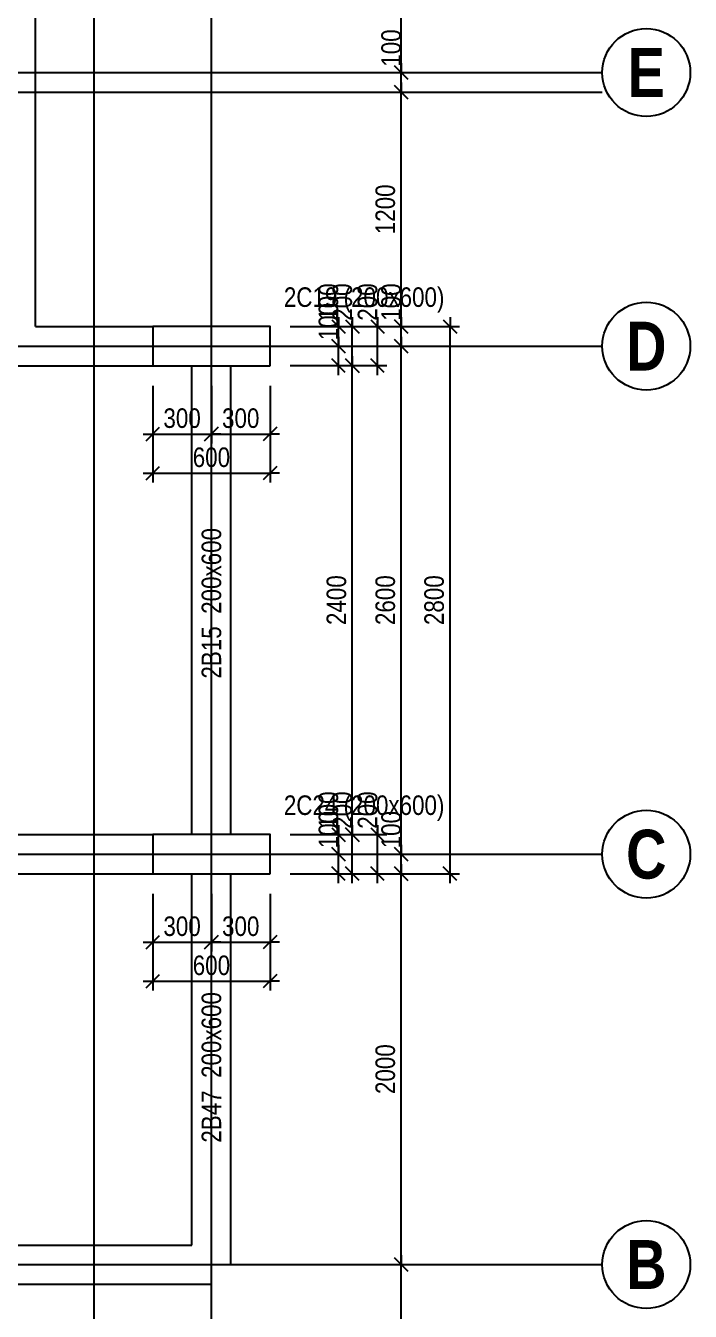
# Model space of a CAD drawing. Extents: x 0 to 206258, y -403073 to 0.
# Drawn here: x 91884 to 95284, y -35231 to -28652 of the extents above; entities that cross this region are included whole.
import ezdxf
from ezdxf.enums import TextEntityAlignment as Align
from ezdxf.lldxf.tags import DXFTag

# ---------------------------------------------------------------- set-up
doc = ezdxf.new("R2010")
doc.units = 0
doc.header["$LTSCALE"] = 1000
for name, color, linetype in [('Axis Circle(Dir 1)', 150, 'Continuous'), ('Axis Label(Dir 1)', 7, 'Continuous'), ('Axis Line(Dir 1)', 8, 'CENTER2'), ('Axis Line(Dir 2)', 150, 'CENTER2'), ('Column Line', 7, 'Continuous'), ('Dimension Line', 5, 'Continuous')]:
    doc.layers.add(name, color=color, linetype=linetype)
for name, color, linetype, true_color in [('Beam Label', 159, 'Continuous', 0x35424f), ('Beam Line', 159, 'HIDDEN2', 0x35424f), ('Column Label', 159, 'Continuous', 0x35424f), ('Ghost Axis Line', 254, 'Continuous', 0xbebebe)]:
    doc.layers.add(name, color=color, linetype=linetype, true_color=true_color)
doc.styles.add('Axis Label(Dir 1)', font='ARIALNB.TTF', dxfattribs={"height": 250})
doc.styles.add('Beam Label', font='ARIALN.TTF', dxfattribs={"height": 100})
doc.styles.add('Column Label', font='ARIALN.TTF', dxfattribs={"height": 100})
doc.styles.add('Dimension Text', font='ARIALN.TTF', dxfattribs={"height": 100})
tags = doc.linetypes.add('CENTER2', pattern=[1.125, 0.75, -0.125, 0.125, -0.125]).pattern_tags.tags
tags[10:11] = [DXFTag(74, 4), DXFTag(75, 0), DXFTag(340, '0'), DXFTag(46, 0.0), DXFTag(50, 0.0), DXFTag(44, 0.0), DXFTag(45, 0.0)]
tags[8:9] = [DXFTag(74, 4), DXFTag(75, 0), DXFTag(340, '0'), DXFTag(46, 0.0), DXFTag(50, 0.0), DXFTag(44, 0.0), DXFTag(45, 0.0)]
tags[6:7] = [DXFTag(74, 4), DXFTag(75, 0), DXFTag(340, '0'), DXFTag(46, 0.0), DXFTag(50, 0.0), DXFTag(44, 0.0), DXFTag(45, 0.0)]
tags[4:5] = [DXFTag(74, 4), DXFTag(75, 0), DXFTag(340, '0'), DXFTag(46, 0.0), DXFTag(50, 0.0), DXFTag(44, 0.0), DXFTag(45, 0.0)]
tags = doc.linetypes.add('HIDDEN2', pattern=[0.1875, 0.125, -0.0625]).pattern_tags.tags
tags[6:7] = [DXFTag(74, 4), DXFTag(75, 0), DXFTag(340, '0'), DXFTag(46, 0.0), DXFTag(50, 0.0), DXFTag(44, 0.0), DXFTag(45, 0.0)]
tags[4:5] = [DXFTag(74, 4), DXFTag(75, 0), DXFTag(340, '0'), DXFTag(46, 0.0), DXFTag(50, 0.0), DXFTag(44, 0.0), DXFTag(45, 0.0)]
doc.dimstyles.get("Standard").update_dxf_attribs({"dimtxt": 100, "dimasz": 30, "dimexe": 48.3, "dimexo": 103.5, "dimgap": 30, "dimtad": 1, "dimtoh": 1, "dimdec": 1, "dimdsep": 46, "dimtxsty": 'Dimension Text', "dimblk": 'PCDIM_TICK', "dimcen": 0.09, "dimclrd": 5, "dimclre": 5, "dimclrt": 5, "dimadec": 1, "dimazin": 0, "dimtp": 1, "dimtm": 1, "dimtfac": 1, "dimtdec": 4, "dimtofl": 0, "dimtmove": 0, "dimatfit": 3, "dimfxl": 1, "dimtolj": 1, "dimtzin": 0, "dimarcsym": 0})

# ---------------------------------------------------------------- blocks, each defined once
blk = doc.blocks.new('PCDIM_TICK')
at = {"layer": 'Dimension Line', "color": 0, "transparency": 33554687}
for p, q in [((1.15, 1.15), (-1.15, -1.15)), ((1.61, 0), (0, 0))]:
    blk.add_line(p, q, dxfattribs=at)
blk = doc.blocks.new('*U708')
at = {"layer": 'Dimension Line', "color": 5, "true_color": 0x0000ff, "transparency": 16777216}
for p, q in [((92534.3, -30495.7), (92534.3, -30790.5)), ((92834.3, -30495.7), (92834.3, -30790.5)), ((92534.3, -30742.2), (92834.3, -30742.2))]:
    blk.add_line(p, q, dxfattribs=at)
at = {"layer": 'Dimension Line', "color": 5, "true_color": 0x0000ff, "transparency": 16777216, "xscale": 30, "yscale": 30, "rotation": 180.0000000000004}
blk.add_blockref('PCDIM_TICK', (92534.3, -30742.2), dxfattribs=at)
at = {"layer": 'Dimension Line', "color": 5, "true_color": 0x0000ff, "transparency": 16777216, "xscale": 30, "yscale": 30}
blk.add_blockref('PCDIM_TICK', (92834.3, -30742.2), dxfattribs=at)
at = {"layer": 'Dimension Line', "color": 5, "true_color": 0x0000ff, "transparency": 16777216, "insert": (92684.3, -30712.2), "char_height": 100, "width": 181.501, "attachment_point": 8, "style": 'Dimension Text'}
blk.add_mtext('300', dxfattribs=at)
blk = doc.blocks.new('*U709')
at = {"layer": 'Dimension Line', "color": 5, "true_color": 0x0000ff, "transparency": 16777216}
for p, q in [((92834.3, -30495.7), (92834.3, -30790.5)), ((93134.3, -30495.7), (93134.3, -30790.5)), ((92834.3, -30742.2), (93134.3, -30742.2))]:
    blk.add_line(p, q, dxfattribs=at)
at = {"layer": 'Dimension Line', "color": 5, "true_color": 0x0000ff, "transparency": 16777216, "xscale": 30, "yscale": 30, "rotation": 180.0000000000004}
blk.add_blockref('PCDIM_TICK', (92834.3, -30742.2), dxfattribs=at)
at = {"layer": 'Dimension Line', "color": 5, "true_color": 0x0000ff, "transparency": 16777216, "xscale": 30, "yscale": 30}
blk.add_blockref('PCDIM_TICK', (93134.3, -30742.2), dxfattribs=at)
at = {"layer": 'Dimension Line', "color": 5, "true_color": 0x0000ff, "transparency": 16777216, "insert": (92984.3, -30712.2), "char_height": 100, "width": 181.501, "attachment_point": 8, "style": 'Dimension Text'}
blk.add_mtext('300', dxfattribs=at)
blk = doc.blocks.new('*U710')
at = {"layer": 'Dimension Line', "color": 5, "true_color": 0x0000ff, "transparency": 16777216}
for p, q in [((92534.3, -30495.7), (92534.3, -30990.5)), ((93134.3, -30495.7), (93134.3, -30990.5)), ((92534.3, -30942.2), (93134.3, -30942.2))]:
    blk.add_line(p, q, dxfattribs=at)
at = {"layer": 'Dimension Line', "color": 5, "true_color": 0x0000ff, "transparency": 16777216, "xscale": 30, "yscale": 30, "rotation": 180.0000000000004}
blk.add_blockref('PCDIM_TICK', (92534.3, -30942.2), dxfattribs=at)
at = {"layer": 'Dimension Line', "color": 5, "true_color": 0x0000ff, "transparency": 16777216, "xscale": 30, "yscale": 30}
blk.add_blockref('PCDIM_TICK', (93134.3, -30942.2), dxfattribs=at)
at = {"layer": 'Dimension Line', "color": 5, "true_color": 0x0000ff, "transparency": 16777216, "insert": (92834.3, -30912.2), "char_height": 100, "width": 181.97, "attachment_point": 8, "style": 'Dimension Text'}
blk.add_mtext('600', dxfattribs=at)
blk = doc.blocks.new('*U711')
at = {"layer": 'Dimension Line', "color": 5, "true_color": 0x0000ff, "transparency": 16777216}
for p, q in [((93484.3, -30292.2), (93484.3, -30262.2)), ((93237.8, -30292.2), (93532.6, -30292.2)), ((93484.3, -30392.2), (93484.3, -30292.2)), ((93237.8, -30392.2), (93532.6, -30392.2))]:
    blk.add_line(p, q, dxfattribs=at)
at = {"layer": 'Dimension Line', "color": 5, "true_color": 0x0000ff, "transparency": 16777216, "xscale": 30, "yscale": 30}
for p, rotation in [((93484.3, -30292.2), 89.99999999999447), ((93484.3, -30392.2), 269.9999999999834)]:
    blk.add_blockref('PCDIM_TICK', p, dxfattribs=dict(at, rotation=rotation))
at = {"layer": 'Dimension Line', "color": 5, "true_color": 0x0000ff, "transparency": 16777216, "insert": (93484.3, -30262.2), "char_height": 100, "width": 173.928, "attachment_point": 7, "rotation": 90, "style": 'Dimension Text'}
blk.add_mtext('100', dxfattribs=at)
blk = doc.blocks.new('*U712')
at = {"layer": 'Dimension Line', "color": 5, "true_color": 0x0000ff, "transparency": 16777216}
for p, q in [((93237.8, -30192.2), (93532.6, -30192.2)), ((93484.3, -30192.2), (93484.3, -30162.2)), ((93484.3, -30292.2), (93484.3, -30192.2)), ((93237.8, -30292.2), (93532.6, -30292.2))]:
    blk.add_line(p, q, dxfattribs=at)
at = {"layer": 'Dimension Line', "color": 5, "true_color": 0x0000ff, "transparency": 16777216, "xscale": 30, "yscale": 30}
for p, rotation in [((93484.3, -30192.2), 89.99999999999447), ((93484.3, -30292.2), 269.9999999999834)]:
    blk.add_blockref('PCDIM_TICK', p, dxfattribs=dict(at, rotation=rotation))
at = {"layer": 'Dimension Line', "color": 5, "true_color": 0x0000ff, "transparency": 16777216, "insert": (93484.3, -30162.2), "char_height": 100, "width": 173.928, "attachment_point": 7, "rotation": 90, "style": 'Dimension Text'}
blk.add_mtext('100', dxfattribs=at)
blk = doc.blocks.new('*U713')
at = {"layer": 'Dimension Line', "color": 5, "true_color": 0x0000ff, "transparency": 16777216}
for p, q in [((93237.8, -30192.2), (93732.6, -30192.2)), ((93684.3, -30192.2), (93684.3, -30162.2)), ((93684.3, -30392.2), (93684.3, -30192.2)), ((93237.8, -30392.2), (93732.6, -30392.2))]:
    blk.add_line(p, q, dxfattribs=at)
at = {"layer": 'Dimension Line', "color": 5, "true_color": 0x0000ff, "transparency": 16777216, "xscale": 30, "yscale": 30}
for p, rotation in [((93684.3, -30192.2), 89.99999999999447), ((93684.3, -30392.2), 269.9999999999834)]:
    blk.add_blockref('PCDIM_TICK', p, dxfattribs=dict(at, rotation=rotation))
at = {"layer": 'Dimension Line', "color": 5, "true_color": 0x0000ff, "transparency": 16777216, "insert": (93684.3, -30162.2), "char_height": 100, "width": 182.775, "attachment_point": 7, "rotation": 90, "style": 'Dimension Text'}
blk.add_mtext('200', dxfattribs=at)
blk = doc.blocks.new('*U732')
at = {"layer": 'Dimension Line', "color": 5, "true_color": 0x0000ff, "transparency": 16777216}
for p, q in [((92534.3, -33095.7), (92534.3, -33390.5)), ((92834.3, -33095.7), (92834.3, -33390.5)), ((92534.3, -33342.2), (92834.3, -33342.2))]:
    blk.add_line(p, q, dxfattribs=at)
at = {"layer": 'Dimension Line', "color": 5, "true_color": 0x0000ff, "transparency": 16777216, "xscale": 30, "yscale": 30, "rotation": 180.0000000000004}
blk.add_blockref('PCDIM_TICK', (92534.3, -33342.2), dxfattribs=at)
at = {"layer": 'Dimension Line', "color": 5, "true_color": 0x0000ff, "transparency": 16777216, "xscale": 30, "yscale": 30}
blk.add_blockref('PCDIM_TICK', (92834.3, -33342.2), dxfattribs=at)
at = {"layer": 'Dimension Line', "color": 5, "true_color": 0x0000ff, "transparency": 16777216, "insert": (92684.3, -33312.2), "char_height": 100, "width": 181.501, "attachment_point": 8, "style": 'Dimension Text'}
blk.add_mtext('300', dxfattribs=at)
blk = doc.blocks.new('*U733')
at = {"layer": 'Dimension Line', "color": 5, "true_color": 0x0000ff, "transparency": 16777216}
for p, q in [((92834.3, -33095.7), (92834.3, -33390.5)), ((93134.3, -33095.7), (93134.3, -33390.5)), ((92834.3, -33342.2), (93134.3, -33342.2))]:
    blk.add_line(p, q, dxfattribs=at)
at = {"layer": 'Dimension Line', "color": 5, "true_color": 0x0000ff, "transparency": 16777216, "xscale": 30, "yscale": 30, "rotation": 180.0000000000004}
blk.add_blockref('PCDIM_TICK', (92834.3, -33342.2), dxfattribs=at)
at = {"layer": 'Dimension Line', "color": 5, "true_color": 0x0000ff, "transparency": 16777216, "xscale": 30, "yscale": 30}
blk.add_blockref('PCDIM_TICK', (93134.3, -33342.2), dxfattribs=at)
at = {"layer": 'Dimension Line', "color": 5, "true_color": 0x0000ff, "transparency": 16777216, "insert": (92984.3, -33312.2), "char_height": 100, "width": 181.501, "attachment_point": 8, "style": 'Dimension Text'}
blk.add_mtext('300', dxfattribs=at)
blk = doc.blocks.new('*U734')
at = {"layer": 'Dimension Line', "color": 5, "true_color": 0x0000ff, "transparency": 16777216}
for p, q in [((92534.3, -33095.7), (92534.3, -33590.5)), ((93134.3, -33095.7), (93134.3, -33590.5)), ((92534.3, -33542.2), (93134.3, -33542.2))]:
    blk.add_line(p, q, dxfattribs=at)
at = {"layer": 'Dimension Line', "color": 5, "true_color": 0x0000ff, "transparency": 16777216, "xscale": 30, "yscale": 30, "rotation": 180.0000000000004}
blk.add_blockref('PCDIM_TICK', (92534.3, -33542.2), dxfattribs=at)
at = {"layer": 'Dimension Line', "color": 5, "true_color": 0x0000ff, "transparency": 16777216, "xscale": 30, "yscale": 30}
blk.add_blockref('PCDIM_TICK', (93134.3, -33542.2), dxfattribs=at)
at = {"layer": 'Dimension Line', "color": 5, "true_color": 0x0000ff, "transparency": 16777216, "insert": (92834.3, -33512.2), "char_height": 100, "width": 181.97, "attachment_point": 8, "style": 'Dimension Text'}
blk.add_mtext('600', dxfattribs=at)
blk = doc.blocks.new('*U735')
at = {"layer": 'Dimension Line', "color": 5, "true_color": 0x0000ff, "transparency": 16777216}
for p, q in [((93237.8, -32892.2), (93532.6, -32892.2)), ((93484.3, -32892.2), (93484.3, -32862.2)), ((93484.3, -32992.2), (93484.3, -32892.2)), ((93237.8, -32992.2), (93532.6, -32992.2))]:
    blk.add_line(p, q, dxfattribs=at)
at = {"layer": 'Dimension Line', "color": 5, "true_color": 0x0000ff, "transparency": 16777216, "xscale": 30, "yscale": 30}
for p, rotation in [((93484.3, -32892.2), 89.99999999999447), ((93484.3, -32992.2), 269.9999999999834)]:
    blk.add_blockref('PCDIM_TICK', p, dxfattribs=dict(at, rotation=rotation))
at = {"layer": 'Dimension Line', "color": 5, "true_color": 0x0000ff, "transparency": 16777216, "insert": (93484.3, -32862.2), "char_height": 100, "width": 173.928, "attachment_point": 7, "rotation": 90, "style": 'Dimension Text'}
blk.add_mtext('100', dxfattribs=at)
blk = doc.blocks.new('*U736')
at = {"layer": 'Dimension Line', "color": 5, "true_color": 0x0000ff, "transparency": 16777216}
for p, q in [((93484.3, -32792.2), (93484.3, -32762.2)), ((93237.8, -32792.2), (93532.6, -32792.2)), ((93484.3, -32892.2), (93484.3, -32792.2)), ((93237.8, -32892.2), (93532.6, -32892.2))]:
    blk.add_line(p, q, dxfattribs=at)
at = {"layer": 'Dimension Line', "color": 5, "true_color": 0x0000ff, "transparency": 16777216, "xscale": 30, "yscale": 30}
for p, rotation in [((93484.3, -32792.2), 89.99999999999447), ((93484.3, -32892.2), 269.9999999999834)]:
    blk.add_blockref('PCDIM_TICK', p, dxfattribs=dict(at, rotation=rotation))
at = {"layer": 'Dimension Line', "color": 5, "true_color": 0x0000ff, "transparency": 16777216, "insert": (93484.3, -32762.2), "char_height": 100, "width": 173.928, "attachment_point": 7, "rotation": 90, "style": 'Dimension Text'}
blk.add_mtext('100', dxfattribs=at)
blk = doc.blocks.new('*U737')
at = {"layer": 'Dimension Line', "color": 5, "true_color": 0x0000ff, "transparency": 16777216}
for p, q in [((93684.3, -32792.2), (93684.3, -32762.2)), ((93237.8, -32792.2), (93732.6, -32792.2)), ((93684.3, -32992.2), (93684.3, -32792.2)), ((93237.8, -32992.2), (93732.6, -32992.2))]:
    blk.add_line(p, q, dxfattribs=at)
at = {"layer": 'Dimension Line', "color": 5, "true_color": 0x0000ff, "transparency": 16777216, "xscale": 30, "yscale": 30}
for p, rotation in [((93684.3, -32792.2), 89.99999999999447), ((93684.3, -32992.2), 269.9999999999834)]:
    blk.add_blockref('PCDIM_TICK', p, dxfattribs=dict(at, rotation=rotation))
at = {"layer": 'Dimension Line', "color": 5, "true_color": 0x0000ff, "transparency": 16777216, "insert": (93684.3, -32762.2), "char_height": 100, "width": 182.775, "attachment_point": 7, "rotation": 90, "style": 'Dimension Text'}
blk.add_mtext('200', dxfattribs=at)
blk = doc.blocks.new('*U787')
at = {"layer": 'Dimension Line', "color": 5, "true_color": 0x0000ff, "transparency": 16777216}
for p, q in [((93555, -32792.2), (93555, -32762.2)), ((93308.5, -32792.2), (93603.3, -32792.2)), ((93555, -32992.2), (93555, -32792.2)), ((93308.5, -32992.2), (93603.3, -32992.2))]:
    blk.add_line(p, q, dxfattribs=at)
at = {"layer": 'Dimension Line', "color": 5, "true_color": 0x0000ff, "transparency": 16777216, "xscale": 30, "yscale": 30}
for p, rotation in [((93555, -32792.2), 89.99999999999447), ((93555, -32992.2), 269.9999999999834)]:
    blk.add_blockref('PCDIM_TICK', p, dxfattribs=dict(at, rotation=rotation))
at = {"layer": 'Dimension Line', "color": 5, "true_color": 0x0000ff, "transparency": 16777216, "insert": (93555, -32762.2), "char_height": 100, "width": 182.775, "attachment_point": 7, "rotation": 90, "style": 'Dimension Text'}
blk.add_mtext('200', dxfattribs=at)
blk = doc.blocks.new('*U788')
at = {"layer": 'Dimension Line', "color": 5, "true_color": 0x0000ff, "transparency": 16777216}
for p, q in [((93308.5, -30392.2), (93603.3, -30392.2)), ((93555, -32792.2), (93555, -30392.2)), ((93308.5, -32792.2), (93603.3, -32792.2))]:
    blk.add_line(p, q, dxfattribs=at)
at = {"layer": 'Dimension Line', "color": 5, "true_color": 0x0000ff, "transparency": 16777216, "xscale": 30, "yscale": 30}
for p, rotation in [((93555, -30392.2), 89.99999999999447), ((93555, -32792.2), 269.9999999999834)]:
    blk.add_blockref('PCDIM_TICK', p, dxfattribs=dict(at, rotation=rotation))
at = {"layer": 'Dimension Line', "color": 5, "true_color": 0x0000ff, "transparency": 16777216, "insert": (93525, -31592.2), "char_height": 100, "width": 247.252, "attachment_point": 8, "rotation": 90, "style": 'Dimension Text'}
blk.add_mtext('2400', dxfattribs=at)
blk = doc.blocks.new('*U789')
at = {"layer": 'Dimension Line', "color": 5, "true_color": 0x0000ff, "transparency": 16777216}
for p, q in [((93308.5, -30192.2), (93603.3, -30192.2)), ((93555, -30192.2), (93555, -30162.2)), ((93555, -30392.2), (93555, -30192.2)), ((93308.5, -30392.2), (93603.3, -30392.2))]:
    blk.add_line(p, q, dxfattribs=at)
at = {"layer": 'Dimension Line', "color": 5, "true_color": 0x0000ff, "transparency": 16777216, "xscale": 30, "yscale": 30}
for p, rotation in [((93555, -30192.2), 89.99999999999447), ((93555, -30392.2), 269.9999999999834)]:
    blk.add_blockref('PCDIM_TICK', p, dxfattribs=dict(at, rotation=rotation))
at = {"layer": 'Dimension Line', "color": 5, "true_color": 0x0000ff, "transparency": 16777216, "insert": (93555, -30162.2), "char_height": 100, "width": 182.775, "attachment_point": 7, "rotation": 90, "style": 'Dimension Text'}
blk.add_mtext('200', dxfattribs=at)
blk = doc.blocks.new('*U790')
at = {"layer": 'Dimension Line', "color": 5, "true_color": 0x0000ff, "transparency": 16777216}
for p, q in [((93308.5, -34992.2), (93853.3, -34992.2)), ((93805, -36092.2), (93805, -34992.2)), ((93308.5, -36092.2), (93853.3, -36092.2))]:
    blk.add_line(p, q, dxfattribs=at)
at = {"layer": 'Dimension Line', "color": 5, "true_color": 0x0000ff, "transparency": 16777216, "xscale": 30, "yscale": 30}
for p, rotation in [((93805, -34992.2), 89.99999999999447), ((93805, -36092.2), 269.9999999999834)]:
    blk.add_blockref('PCDIM_TICK', p, dxfattribs=dict(at, rotation=rotation))
at = {"layer": 'Dimension Line', "color": 5, "true_color": 0x0000ff, "transparency": 16777216, "insert": (93775, -35542.2), "char_height": 100, "width": 238.405, "attachment_point": 8, "rotation": 90, "style": 'Dimension Text'}
blk.add_mtext('1100', dxfattribs=at)
blk = doc.blocks.new('*U791')
at = {"layer": 'Dimension Line', "color": 5, "true_color": 0x0000ff, "transparency": 16777216}
for p, q in [((93308.5, -32992.2), (93853.3, -32992.2)), ((93805, -34992.2), (93805, -32992.2)), ((93308.5, -34992.2), (93853.3, -34992.2))]:
    blk.add_line(p, q, dxfattribs=at)
at = {"layer": 'Dimension Line', "color": 5, "true_color": 0x0000ff, "transparency": 16777216, "xscale": 30, "yscale": 30}
for p, rotation in [((93805, -32992.2), 89.99999999999447), ((93805, -34992.2), 269.9999999999834)]:
    blk.add_blockref('PCDIM_TICK', p, dxfattribs=dict(at, rotation=rotation))
at = {"layer": 'Dimension Line', "color": 5, "true_color": 0x0000ff, "transparency": 16777216, "insert": (93775, -33992.2), "char_height": 100, "width": 247.252, "attachment_point": 8, "rotation": 90, "style": 'Dimension Text'}
blk.add_mtext('2000', dxfattribs=at)
blk = doc.blocks.new('*U792')
at = {"layer": 'Dimension Line', "color": 5, "true_color": 0x0000ff, "transparency": 16777216}
for p, q in [((93308.5, -32892.2), (93853.3, -32892.2)), ((93805, -32892.2), (93805, -32862.2)), ((93805, -32992.2), (93805, -32892.2)), ((93308.5, -32992.2), (93853.3, -32992.2))]:
    blk.add_line(p, q, dxfattribs=at)
at = {"layer": 'Dimension Line', "color": 5, "true_color": 0x0000ff, "transparency": 16777216, "xscale": 30, "yscale": 30}
for p, rotation in [((93805, -32892.2), 89.99999999999447), ((93805, -32992.2), 269.9999999999834)]:
    blk.add_blockref('PCDIM_TICK', p, dxfattribs=dict(at, rotation=rotation))
at = {"layer": 'Dimension Line', "color": 5, "true_color": 0x0000ff, "transparency": 16777216, "insert": (93805, -32862.2), "char_height": 100, "width": 173.928, "attachment_point": 7, "rotation": 90, "style": 'Dimension Text'}
blk.add_mtext('100', dxfattribs=at)
blk = doc.blocks.new('*U793')
at = {"layer": 'Dimension Line', "color": 5, "true_color": 0x0000ff, "transparency": 16777216}
for p, q in [((93308.5, -30292.2), (93853.3, -30292.2)), ((93805, -32892.2), (93805, -30292.2)), ((93308.5, -32892.2), (93853.3, -32892.2))]:
    blk.add_line(p, q, dxfattribs=at)
at = {"layer": 'Dimension Line', "color": 5, "true_color": 0x0000ff, "transparency": 16777216, "xscale": 30, "yscale": 30}
for p, rotation in [((93805, -30292.2), 89.99999999999447), ((93805, -32892.2), 269.9999999999834)]:
    blk.add_blockref('PCDIM_TICK', p, dxfattribs=dict(at, rotation=rotation))
at = {"layer": 'Dimension Line', "color": 5, "true_color": 0x0000ff, "transparency": 16777216, "insert": (93775, -31592.2), "char_height": 100, "width": 247.252, "attachment_point": 8, "rotation": 90, "style": 'Dimension Text'}
blk.add_mtext('2600', dxfattribs=at)
blk = doc.blocks.new('*U794')
at = {"layer": 'Dimension Line', "color": 5, "true_color": 0x0000ff, "transparency": 16777216}
for p, q in [((93308.5, -30192.2), (93853.3, -30192.2)), ((93805, -30192.2), (93805, -30162.2)), ((93805, -30292.2), (93805, -30192.2)), ((93308.5, -30292.2), (93853.3, -30292.2))]:
    blk.add_line(p, q, dxfattribs=at)
at = {"layer": 'Dimension Line', "color": 5, "true_color": 0x0000ff, "transparency": 16777216, "xscale": 30, "yscale": 30}
for p, rotation in [((93805, -30192.2), 89.99999999999447), ((93805, -30292.2), 269.9999999999834)]:
    blk.add_blockref('PCDIM_TICK', p, dxfattribs=dict(at, rotation=rotation))
at = {"layer": 'Dimension Line', "color": 5, "true_color": 0x0000ff, "transparency": 16777216, "insert": (93805, -30162.2), "char_height": 100, "width": 173.928, "attachment_point": 7, "rotation": 90, "style": 'Dimension Text'}
blk.add_mtext('100', dxfattribs=at)
blk = doc.blocks.new('*U795')
at = {"layer": 'Dimension Line', "color": 5, "true_color": 0x0000ff, "transparency": 16777216}
for p, q in [((93308.5, -28992.2), (93853.3, -28992.2)), ((93805, -30192.2), (93805, -28992.2)), ((93308.5, -30192.2), (93853.3, -30192.2))]:
    blk.add_line(p, q, dxfattribs=at)
at = {"layer": 'Dimension Line', "color": 5, "true_color": 0x0000ff, "transparency": 16777216, "xscale": 30, "yscale": 30}
for p, rotation in [((93805, -28992.2), 89.99999999999447), ((93805, -30192.2), 269.9999999999834)]:
    blk.add_blockref('PCDIM_TICK', p, dxfattribs=dict(at, rotation=rotation))
at = {"layer": 'Dimension Line', "color": 5, "true_color": 0x0000ff, "transparency": 16777216, "insert": (93775, -29592.2), "char_height": 100, "width": 238.405, "attachment_point": 8, "rotation": 90, "style": 'Dimension Text'}
blk.add_mtext('1200', dxfattribs=at)
blk = doc.blocks.new('*U796')
at = {"layer": 'Dimension Line', "color": 5, "true_color": 0x0000ff, "transparency": 16777216}
for p, q in [((93805, -28892.2), (93805, -28862.2)), ((93308.5, -28892.2), (93853.3, -28892.2)), ((93805, -28992.2), (93805, -28892.2)), ((93308.5, -28992.2), (93853.3, -28992.2))]:
    blk.add_line(p, q, dxfattribs=at)
at = {"layer": 'Dimension Line', "color": 5, "true_color": 0x0000ff, "transparency": 16777216, "xscale": 30, "yscale": 30}
for p, rotation in [((93805, -28892.2), 89.99999999999447), ((93805, -28992.2), 269.9999999999834)]:
    blk.add_blockref('PCDIM_TICK', p, dxfattribs=dict(at, rotation=rotation))
at = {"layer": 'Dimension Line', "color": 5, "true_color": 0x0000ff, "transparency": 16777216, "insert": (93805, -28862.2), "char_height": 100, "width": 173.928, "attachment_point": 7, "rotation": 90, "style": 'Dimension Text'}
blk.add_mtext('100', dxfattribs=at)
blk = doc.blocks.new('*U797')
at = {"layer": 'Dimension Line', "color": 5, "true_color": 0x0000ff, "transparency": 16777216}
for p, q in [((93308.5, -26692.2), (93853.3, -26692.2)), ((93805, -28892.2), (93805, -26692.2)), ((93308.5, -28892.2), (93853.3, -28892.2))]:
    blk.add_line(p, q, dxfattribs=at)
at = {"layer": 'Dimension Line', "color": 5, "true_color": 0x0000ff, "transparency": 16777216, "xscale": 30, "yscale": 30}
for p, rotation in [((93805, -26692.2), 89.99999999999447), ((93805, -28892.2), 269.9999999999834)]:
    blk.add_blockref('PCDIM_TICK', p, dxfattribs=dict(at, rotation=rotation))
at = {"layer": 'Dimension Line', "color": 5, "true_color": 0x0000ff, "transparency": 16777216, "insert": (93775, -27792.2), "char_height": 100, "width": 247.252, "attachment_point": 8, "rotation": 90, "style": 'Dimension Text'}
blk.add_mtext('2200', dxfattribs=at)
blk = doc.blocks.new('*U805')
at = {"layer": 'Dimension Line', "color": 5, "true_color": 0x0000ff, "transparency": 16777216}
for p, q in [((93308.5, -30192.2), (94103.3, -30192.2)), ((94055, -32992.2), (94055, -30192.2)), ((93308.5, -32992.2), (94103.3, -32992.2))]:
    blk.add_line(p, q, dxfattribs=at)
at = {"layer": 'Dimension Line', "color": 5, "true_color": 0x0000ff, "transparency": 16777216, "xscale": 30, "yscale": 30}
for p, rotation in [((94055, -30192.2), 89.99999999999447), ((94055, -32992.2), 269.9999999999834)]:
    blk.add_blockref('PCDIM_TICK', p, dxfattribs=dict(at, rotation=rotation))
at = {"layer": 'Dimension Line', "color": 5, "true_color": 0x0000ff, "transparency": 16777216, "insert": (94025, -31592.2), "char_height": 100, "width": 247.252, "attachment_point": 8, "rotation": 90, "style": 'Dimension Text'}
blk.add_mtext('2800', dxfattribs=at)

msp = doc.modelspace()

# ---------------------------------------------------------------- linework, layer by layer
at = {"layer": 'Axis Circle(Dir 1)', "transparency": 33554687}
for centre in [(95059.29, -28892.207), (95059.29, -30292.207), (95059.29, -32892.207), (95059.29, -34992.207)]:
    msp.add_circle(centre, 225, dxfattribs=at)
at = {"layer": 'Axis Line(Dir 1)', "transparency": 33554687}
for points in [[(77034.29, -28892.207), (94834.29, -28892.207)], [(77034.29, -30292.207), (94834.29, -30292.207)], [(77034.29, -32892.207), (94834.29, -32892.207)], [(77034.29, -34992.207), (94834.29, -34992.207)]]:
    msp.add_lwpolyline(points, dxfattribs=at)
at = {"layer": 'Axis Line(Dir 2)', "transparency": 33554687}
for points in [[(92234.29, -38092.207), (92234.29, -14292.207)], [(92834.29, -38092.207), (92834.29, -14292.207)]]:
    msp.add_lwpolyline(points, dxfattribs=at)
at = {"layer": 'Beam Line', "linetype": 'Continuous', "transparency": 33554687}
for points in [[(91934.29, -30192.207), (91934.29, -26992.207)], [(92934.29, -32792.207), (92934.29, -30392.207)], [(92934.29, -34992.207), (92934.29, -32992.207)], [(86062.427, -35092.207), (92834.29, -35092.207)]]:
    msp.add_lwpolyline(points, dxfattribs=at)
at = {"layer": 'Beam Line', "transparency": 33554687}
for points in [[(91934.29, -30192.207), (92534.29, -30192.207)], [(88534.29, -30392.207), (92534.29, -30392.207)], [(92734.29, -32792.207), (92734.29, -30392.207)], [(88534.29, -32792.207), (92534.29, -32792.207)], [(88534.29, -32992.207), (92534.29, -32992.207)], [(92734.29, -34892.207), (92734.29, -32992.207)], [(86134.29, -34892.207), (92734.29, -34892.207)]]:
    msp.add_lwpolyline(points, dxfattribs=at)
at = {"layer": 'Column Line', "transparency": 33554687}
for points in [[(93134.29, -30392.207), (93134.29, -30192.207), (92534.29, -30192.207), (92534.29, -30392.207)], [(93134.29, -32992.207), (93134.29, -32792.207), (92534.29, -32792.207), (92534.29, -32992.207)]]:
    msp.add_lwpolyline(points, close=True, dxfattribs=at)
at = {"layer": 'Ghost Axis Line', "transparency": 33554687}
msp.add_lwpolyline([(77034.29, -28992.207), (94834.29, -28992.207)], dxfattribs=at)

# ---------------------------------------------------------------- texts
at = {"layer": 'Axis Label(Dir 1)', "transparency": 33554687, "style": 'Axis Label(Dir 1)'}
for s, p in [('E', (95059.29, -28892.207)), ('D', (95059.29, -30292.207)), ('C', (95059.29, -32892.207)), ('B', (95059.29, -34992.207))]:
    msp.add_text(s, height=250, dxfattribs=at).set_placement(p, align=Align.MIDDLE_CENTER)
at = {"layer": 'Beam Label', "transparency": 33554687, "style": 'Beam Label'}
for s, p in [('2B15  200x600 ', (92834.29, -31592.207)), ('2B47  200x600 ', (92834.29, -33967.207))]:
    msp.add_text(s, height=100, rotation=90, dxfattribs=at).set_placement(p, align=Align.MIDDLE_CENTER)
at = {"layer": 'Column Label', "transparency": 33554687, "style": 'Column Label'}
for s, p in [('2C19 (200x600)', (93205.001, -30121.496)), ('2C24 (200x600)', (93205.001, -32721.496))]:
    msp.add_text(s, height=100, dxfattribs=at).set_placement(p, align=Align.BOTTOM_LEFT)

# ---------------------------------------------------------------- dimensions: what is measured, and where the dimension line sits
at = {"layer": 'Dimension Line', "transparency": 33554687}
for base, p1, p2, picture, middle in [((93805.001, -27792.207), (93205.001, -28892.207), (93205.001, -26692.207), '*U797', (93805.001, -27792.207)), ((93805.001, -28942.207), (93205.001, -28992.207), (93205.001, -28892.207), '*U796', (93805.001, -28942.207)), ((93805.001, -29592.207), (93205.001, -30192.207), (93205.001, -28992.207), '*U795', (93805.001, -29592.207)), ((93555.001, -30292.207), (93205.001, -30392.207), (93205.001, -30192.207), '*U789', (93555.001, -30292.207)), ((93805.001, -30242.207), (93205.001, -30292.207), (93205.001, -30192.207), '*U794', (93805.001, -30242.207)), ((94055.001, -31592.207), (93205.001, -32992.207), (93205.001, -30192.207), '*U805', (94055.001, -31592.207)), ((93805.001, -31592.207), (93205.001, -32892.207), (93205.001, -30292.207), '*U793', (93805.001, -31592.207)), ((93555.001, -31592.207), (93205.001, -32792.207), (93205.001, -30392.207), '*U788', (93555.001, -31592.207)), ((93555.001, -32892.207), (93205.001, -32992.207), (93205.001, -32792.207), '*U787', (93555.001, -32892.207)), ((93805.001, -32942.207), (93205.001, -32992.207), (93205.001, -32892.207), '*U792', (93805.001, -32942.207)), ((93805.001, -33992.207), (93205.001, -34992.207), (93205.001, -32992.207), '*U791', (93805.001, -33992.207)), ((93805.001, -35542.207), (93205.001, -36092.207), (93205.001, -34992.207), '*U790', (93805.001, -35542.207))]:
    dim = msp.add_linear_dim(base=base, p1=p1, p2=p2, angle=90, dimstyle='Standard', override={"dimscale": 1, "dimtxt": 100, "dimasz": 30, "dimexe": 48.3, "dimexo": 103.5, "dimgap": 30, "dimtad": 1, "dimtih": 0, "dimdec": 1, "dimlfac": 1, "dimzin": 8, "dimlunit": 2, "dimpost": '', "dimtxsty": 'Dimension Text', "dimblk": 'PCDIM_TICK', "dimse1": 0, "dimse2": 0, "dimsd2": 0, "dimclrd": 5, "dimclre": 5, "dimclrt": 5, "dimaunit": 0, "dimadec": 1, "dimazin": 0, "dimtol": 0, "dimtp": 1, "dimtm": 1, "dimtmove": 0}, dxfattribs=at)
    dim.commit()
    dim.dimension.update_dxf_attribs({"geometry": picture, "text_midpoint": middle})
for p1, p2, distance, picture, middle in [((93134.29, -30292.207), (93134.29, -30192.207), -350, '*U712', (93484.29, -30242.207)), ((93134.29, -30392.207), (93134.29, -30192.207), -550, '*U713', (93684.29, -30292.207)), ((93134.29, -30392.207), (93134.29, -30292.207), -350, '*U711', (93484.29, -30342.207)), ((92534.29, -30392.207), (92834.29, -30392.207), -350, '*U708', (92684.29, -30742.207)), ((92534.29, -30392.207), (93134.29, -30392.207), -550, '*U710', (92834.29, -30942.207)), ((92834.29, -30392.207), (93134.29, -30392.207), -350, '*U709', (92984.29, -30742.207)), ((93134.29, -32892.207), (93134.29, -32792.207), -350, '*U736', (93484.29, -32842.207)), ((93134.29, -32992.207), (93134.29, -32792.207), -550, '*U737', (93684.29, -32892.207)), ((93134.29, -32992.207), (93134.29, -32892.207), -350, '*U735', (93484.29, -32942.207)), ((92534.29, -32992.207), (92834.29, -32992.207), -350, '*U732', (92684.29, -33342.207)), ((92534.29, -32992.207), (93134.29, -32992.207), -550, '*U734', (92834.29, -33542.207)), ((92834.29, -32992.207), (93134.29, -32992.207), -350, '*U733', (92984.29, -33342.207))]:
    dim = msp.add_aligned_dim(p1=p1, p2=p2, distance=distance, dimstyle='Standard', override={"dimscale": 1, "dimtxt": 100, "dimasz": 30, "dimexe": 48.3, "dimexo": 103.5, "dimgap": 30, "dimtad": 1, "dimtih": 0, "dimdec": 1, "dimlfac": 1, "dimzin": 8, "dimlunit": 2, "dimpost": '', "dimtxsty": 'Dimension Text', "dimblk": 'PCDIM_TICK', "dimse1": 0, "dimse2": 0, "dimsd2": 0, "dimclrd": 5, "dimclre": 5, "dimclrt": 5, "dimaunit": 0, "dimadec": 1, "dimazin": 0, "dimtol": 0, "dimtp": 1, "dimtm": 1, "dimtmove": 0}, dxfattribs=at)
    dim.commit()
    dim.dimension.update_dxf_attribs({"geometry": picture, "text_midpoint": middle})

doc.saveas('drawing.dxf')
